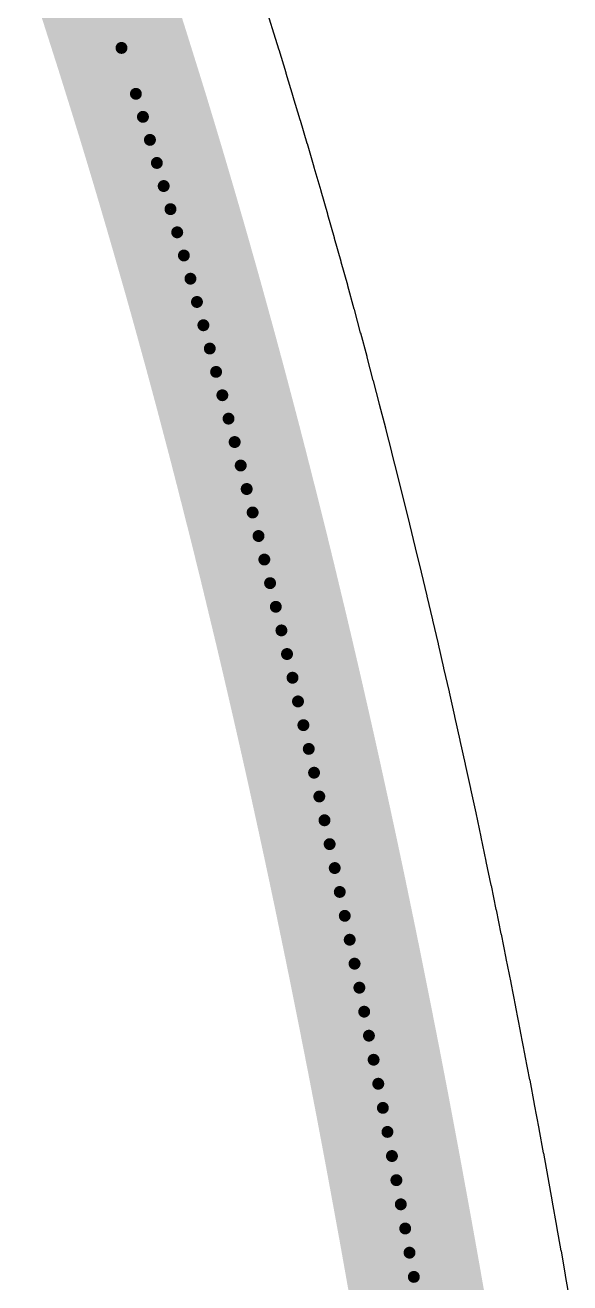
# Model space of a CAD drawing. Header units: millimetres. Extents: x -14 to 86, y -29 to 39.
# Drawn here: x 61.551 to 62.587, y -13.563 to -11.168 of the extents above; entities that cross this region are included whole.
import ezdxf

# ---------------------------------------------------------------- set-up
doc = ezdxf.new("R2010")
doc.units = ezdxf.units.MM
for name, color, linetype in [('BottomLayer', 5, 'Continuous'), ('KeepOutLayer', 6, 'Continuous'), ('Mechanical1', 6, 'Continuous'), ('TopLayer', 1, 'Continuous')]:
    doc.layers.add(name, color=color, linetype=linetype)

msp = doc.modelspace()

# ---------------------------------------------------------------- linework, layer by layer
at = {"layer": 'BottomLayer'}
for p, q in [((62.0331, -11.2143), (62.0058, -11.1269)), ((62.0332, -11.215), (62.0331, -11.2143)), ((62.0336, -11.2156), (62.0332, -11.215)), ((62.047, -11.2594), (62.0336, -11.2156)), ((62.0471, -11.2599), (62.047, -11.2594)), ((62.0473, -11.2603), (62.0471, -11.2599)), ((62.0606, -11.3041), (62.0473, -11.2603)), ((62.0606, -11.3046), (62.0606, -11.3041)), ((62.0608, -11.305), (62.0606, -11.3046)), ((62.074, -11.3489), (62.0608, -11.305)), ((62.0741, -11.3494), (62.074, -11.3489)), ((62.0743, -11.3498), (62.0741, -11.3494)), ((62.0873, -11.3937), (62.0743, -11.3498)), ((62.0874, -11.3942), (62.0873, -11.3937)), ((62.0876, -11.3946), (62.0874, -11.3942)), ((62.1005, -11.4387), (62.0876, -11.3946)), ((62.1005, -11.4391), (62.1005, -11.4387)), ((62.1007, -11.4395), (62.1005, -11.4391)), ((62.1135, -11.4836), (62.1007, -11.4395)), ((62.1135, -11.484), (62.1135, -11.4836)), ((62.1138, -11.4844), (62.1135, -11.484)), ((62.1264, -11.5286), (62.1138, -11.4844)), ((62.1264, -11.529), (62.1264, -11.5286)), ((62.1266, -11.5294), (62.1264, -11.529)), ((62.1392, -11.5736), (62.1266, -11.5294)), ((62.1392, -11.5741), (62.1392, -11.5736)), ((62.1394, -11.5744), (62.1392, -11.5741)), ((62.1518, -11.6187), (62.1394, -11.5744)), ((62.1518, -11.6191), (62.1518, -11.6187)), ((62.152, -11.6195), (62.1518, -11.6191)), ((62.1643, -11.6638), (62.152, -11.6195)), ((62.1643, -11.6643), (62.1643, -11.6638)), ((62.1645, -11.6646), (62.1643, -11.6643)), ((62.1766, -11.709), (62.1645, -11.6646)), ((62.1767, -11.7094), (62.1766, -11.709)), ((62.1769, -11.7098), (62.1767, -11.7094)), ((62.1889, -11.7543), (62.1769, -11.7098)), ((62.1889, -11.7547), (62.1889, -11.7543)), ((62.1891, -11.755), (62.1889, -11.7547)), ((62.201, -11.7995), (62.1891, -11.755)), ((62.201, -11.7999), (62.201, -11.7995)), ((62.2012, -11.8003), (62.201, -11.7999)), ((62.213, -11.8449), (62.2012, -11.8003)), ((62.213, -11.8453), (62.213, -11.8449)), ((62.2132, -11.8456), (62.213, -11.8453)), ((62.2248, -11.8902), (62.2132, -11.8456)), ((62.2248, -11.8906), (62.2248, -11.8902)), ((62.225, -11.891), (62.2248, -11.8906)), ((62.2365, -11.9356), (62.225, -11.891)), ((62.2366, -11.936), (62.2365, -11.9356)), ((62.2367, -11.9364), (62.2366, -11.936)), ((62.2481, -11.9811), (62.2367, -11.9364)), ((62.2482, -11.9815), (62.2481, -11.9811)), ((62.2483, -11.9818), (62.2482, -11.9815)), ((62.2596, -12.0266), (62.2483, -11.9818)), ((62.2596, -12.027), (62.2596, -12.0266)), ((62.2598, -12.0273), (62.2596, -12.027)), ((62.271, -12.0721), (62.2598, -12.0273)), ((62.271, -12.0725), (62.271, -12.0721)), ((62.2712, -12.0729), (62.271, -12.0725)), ((62.2822, -12.1177), (62.2712, -12.0729)), ((62.2823, -12.1181), (62.2822, -12.1177)), ((62.2824, -12.1184), (62.2823, -12.1181)), ((62.2934, -12.1633), (62.2824, -12.1184)), ((62.2934, -12.1637), (62.2934, -12.1633)), ((62.2935, -12.164), (62.2934, -12.1637)), ((62.3044, -12.209), (62.2935, -12.164)), ((62.3044, -12.2094), (62.3044, -12.209)), ((62.3046, -12.2097), (62.3044, -12.2094)), ((62.3153, -12.2547), (62.3046, -12.2097)), ((62.3153, -12.2551), (62.3153, -12.2547)), ((62.3154, -12.2554), (62.3153, -12.2551)), ((62.3261, -12.3004), (62.3154, -12.2554)), ((62.3261, -12.3008), (62.3261, -12.3004)), ((62.3262, -12.3011), (62.3261, -12.3008)), ((62.3367, -12.3462), (62.3262, -12.3011)), ((62.3367, -12.3466), (62.3367, -12.3462)), ((62.3369, -12.3469), (62.3367, -12.3466)), ((62.3473, -12.392), (62.3369, -12.3469)), ((62.3473, -12.3924), (62.3473, -12.392)), ((62.3474, -12.3927), (62.3473, -12.3924)), ((62.3577, -12.4379), (62.3474, -12.3927)), ((62.3577, -12.4383), (62.3577, -12.4379)), ((62.3579, -12.4386), (62.3577, -12.4383)), ((62.3681, -12.4838), (62.3579, -12.4386)), ((62.3681, -12.4841), (62.3681, -12.4838)), ((62.3682, -12.4845), (62.3681, -12.4841)), ((62.3783, -12.5297), (62.3682, -12.4845)), ((62.3783, -12.5301), (62.3783, -12.5297)), ((62.3785, -12.5304), (62.3783, -12.5301)), ((62.3884, -12.5757), (62.3785, -12.5304)), ((62.3884, -12.576), (62.3884, -12.5757)), ((62.3886, -12.5763), (62.3884, -12.576)), ((62.3985, -12.6217), (62.3886, -12.5763)), ((62.3985, -12.622), (62.3985, -12.6217)), ((62.3986, -12.6224), (62.3985, -12.622)), ((62.4084, -12.6678), (62.3986, -12.6224)), ((62.4084, -12.6681), (62.4084, -12.6678)), ((62.4085, -12.6684), (62.4084, -12.6681)), ((62.4182, -12.7138), (62.4085, -12.6684)), ((62.4182, -12.7142), (62.4182, -12.7138)), ((62.4183, -12.7145), (62.4182, -12.7142)), ((62.4279, -12.7599), (62.4183, -12.7145)), ((62.4279, -12.7603), (62.4279, -12.7599)), ((62.428, -12.7606), (62.4279, -12.7603)), ((62.4375, -12.8061), (62.428, -12.7606)), ((62.4375, -12.8064), (62.4375, -12.8061)), ((62.4376, -12.8067), (62.4375, -12.8064)), ((62.447, -12.8522), (62.4376, -12.8067)), ((62.447, -12.8526), (62.447, -12.8522)), ((62.4472, -12.8529), (62.447, -12.8526)), ((62.4565, -12.8985), (62.4472, -12.8529)), ((62.4565, -12.8988), (62.4565, -12.8985)), ((62.4566, -12.8991), (62.4565, -12.8988)), ((62.4658, -12.9447), (62.4566, -12.8991)), ((62.4658, -12.945), (62.4658, -12.9447)), ((62.4659, -12.9453), (62.4658, -12.945)), ((62.475, -12.991), (62.4659, -12.9453)), ((62.475, -12.9913), (62.475, -12.991)), ((62.4751, -12.9916), (62.475, -12.9913)), ((62.4841, -13.0373), (62.4751, -12.9916)), ((62.4841, -13.0376), (62.4841, -13.0373)), ((62.4842, -13.0378), (62.4841, -13.0376)), ((62.4932, -13.0836), (62.4842, -13.0378)), ((62.4932, -13.0839), (62.4932, -13.0836)), ((62.4933, -13.0842), (62.4932, -13.0839)), ((62.5021, -13.13), (62.4933, -13.0842)), ((62.5021, -13.1302), (62.5021, -13.13)), ((62.5022, -13.1305), (62.5021, -13.1302)), ((62.511, -13.1763), (62.5022, -13.1305)), ((62.511, -13.1766), (62.511, -13.1763)), ((62.5111, -13.1769), (62.511, -13.1766)), ((62.5198, -13.2228), (62.5111, -13.1769)), ((62.5198, -13.223), (62.5198, -13.2228)), ((62.5199, -13.2233), (62.5198, -13.223)), ((62.5284, -13.2692), (62.5199, -13.2233)), ((62.5284, -13.2695), (62.5284, -13.2692)), ((62.5285, -13.2697), (62.5284, -13.2695)), ((62.537, -13.3157), (62.5285, -13.2697)), ((62.537, -13.3159), (62.537, -13.3157)), ((62.5371, -13.3162), (62.537, -13.3159)), ((62.5455, -13.3622), (62.5371, -13.3162)), ((62.5455, -13.3624), (62.5455, -13.3622)), ((62.5456, -13.3627), (62.5455, -13.3624)), ((62.554, -13.4087), (62.5456, -13.3627)), ((62.554, -13.409), (62.554, -13.4087)), ((62.5541, -13.4092), (62.554, -13.409)), ((62.5623, -13.4552), (62.5541, -13.4092)), ((62.5623, -13.4555), (62.5623, -13.4552)), ((62.5624, -13.4557), (62.5623, -13.4555)), ((62.5706, -13.5018), (62.5624, -13.4557)), ((62.5706, -13.5021), (62.5706, -13.5018)), ((62.5707, -13.5023), (62.5706, -13.5021)), ((62.5788, -13.5484), (62.5707, -13.5023)), ((62.5788, -13.5487), (62.5788, -13.5484)), ((62.5788, -13.5489), (62.5788, -13.5487)), ((62.5869, -13.595), (62.5788, -13.5489))]:
    msp.add_line(p, q, dxfattribs=at)
at = {"layer": 'KeepOutLayer', "const_width": 0.254}
for points in [[(61.6776, -11.0377), (61.7061, -11.1247)], [(61.7061, -11.1247), (61.7339, -11.2118)], [(61.7339, -11.2118), (61.7612, -11.2992)], [(61.7612, -11.2992), (61.7747, -11.343)], [(61.7747, -11.343), (61.788, -11.3869)], [(61.788, -11.3869), (61.8012, -11.4308)], [(61.8012, -11.4308), (61.8142, -11.4748)], [(61.8142, -11.4748), (61.8271, -11.5188)], [(61.8271, -11.5188), (61.8399, -11.5629)], [(61.8399, -11.5629), (61.8525, -11.607)], [(61.8525, -11.607), (61.8651, -11.6512)], [(61.8651, -11.6512), (61.8775, -11.6955)], [(61.8775, -11.6955), (61.8897, -11.7398)], [(61.8897, -11.7398), (61.9019, -11.7842)], [(61.9019, -11.7842), (61.9139, -11.8286)], [(61.9139, -11.8286), (61.9258, -11.8731)], [(61.9258, -11.8731), (61.9375, -11.9176)], [(61.9375, -11.9176), (61.9492, -11.9622)], [(61.9492, -11.9622), (61.9607, -12.0069)], [(61.9607, -12.0069), (61.9721, -12.0516)], [(61.9721, -12.0516), (61.9834, -12.0963)], [(61.9834, -12.0963), (61.9946, -12.1411)], [(61.9946, -12.1411), (62.0057, -12.1859)], [(62.0057, -12.1859), (62.0166, -12.2308)], [(62.0166, -12.2308), (62.0274, -12.2758)], [(62.0274, -12.2758), (62.0382, -12.3208)], [(62.0382, -12.3208), (62.0488, -12.3658)], [(62.0488, -12.3658), (62.0593, -12.4109)], [(62.0593, -12.4109), (62.0697, -12.456)], [(62.0697, -12.456), (62.08, -12.5012)], [(62.08, -12.5012), (62.0902, -12.5464)], [(62.0902, -12.5464), (62.1003, -12.5917)], [(62.1003, -12.5917), (62.1102, -12.637)], [(62.1102, -12.637), (62.1201, -12.6823)], [(62.1201, -12.6823), (62.1299, -12.7277)], [(62.1299, -12.7277), (62.1396, -12.7732)], [(62.1396, -12.7732), (62.1492, -12.8187)], [(62.1492, -12.8187), (62.1586, -12.8642)], [(62.1586, -12.8642), (62.168, -12.9097)], [(62.168, -12.9097), (62.1773, -12.9553)], [(62.1773, -12.9553), (62.1865, -13.001)], [(62.1865, -13.001), (62.1956, -13.0467)], [(62.1956, -13.0467), (62.2046, -13.0924)], [(62.2046, -13.0924), (62.2136, -13.1382)], [(62.2136, -13.1382), (62.2224, -13.1839)], [(62.2224, -13.1839), (62.2312, -13.2298)], [(62.2312, -13.2298), (62.2398, -13.2756)], [(62.2398, -13.2756), (62.2484, -13.3215)], [(62.2484, -13.3215), (62.2569, -13.3675)], [(62.2569, -13.3675), (62.2653, -13.4135)], [(62.2653, -13.4135), (62.2737, -13.4595)], [(62.2737, -13.4595), (62.2819, -13.5055)], [(62.2819, -13.5055), (62.2901, -13.5516)], [(62.2901, -13.5516), (62.2982, -13.5977)], [(62.2982, -13.5977), (62.3062, -13.6438)], [(62.3062, -13.6438), (62.3141, -13.69)]]:
    msp.add_lwpolyline(points, dxfattribs=at)
at = {"layer": 'KeepOutLayer', "const_width": 0.127}
for points in [[(61.6426, -11.1247, 1), (61.7696, -11.1247, 1)], [(61.6426, -11.1247, 1), (61.7696, -11.1247, 1)], [(61.6704, -11.2118, 1), (61.7974, -11.2118, 1)], [(61.6704, -11.2118, 1), (61.7974, -11.2118, 1)], [(61.6977, -11.2992, 1), (61.8247, -11.2992, 1)], [(61.6977, -11.2992, 1), (61.8247, -11.2992, 1)], [(61.7112, -11.343, 1), (61.8382, -11.343, 1)], [(61.7112, -11.343, 1), (61.8382, -11.343, 1)], [(61.7245, -11.3869, 1), (61.8515, -11.3869, 1)], [(61.7245, -11.3869, 1), (61.8515, -11.3869, 1)], [(61.7377, -11.4308, 1), (61.8647, -11.4308, 1)], [(61.7377, -11.4308, 1), (61.8647, -11.4308, 1)], [(61.7507, -11.4748, 1), (61.8777, -11.4748, 1)], [(61.7507, -11.4748, 1), (61.8777, -11.4748, 1)], [(61.7636, -11.5188, 1), (61.8906, -11.5188, 1)], [(61.7636, -11.5188, 1), (61.8906, -11.5188, 1)], [(61.7764, -11.5629, 1), (61.9034, -11.5629, 1)], [(61.7764, -11.5629, 1), (61.9034, -11.5629, 1)], [(61.789, -11.607, 1), (61.916, -11.607, 1)], [(61.789, -11.607, 1), (61.916, -11.607, 1)], [(61.8016, -11.6512, 1), (61.9286, -11.6512, 1)], [(61.8016, -11.6512, 1), (61.9286, -11.6512, 1)], [(61.814, -11.6955, 1), (61.941, -11.6955, 1)], [(61.814, -11.6955, 1), (61.941, -11.6955, 1)], [(61.8262, -11.7398, 1), (61.9532, -11.7398, 1)], [(61.8262, -11.7398, 1), (61.9532, -11.7398, 1)], [(61.8384, -11.7842, 1), (61.9654, -11.7842, 1)], [(61.8384, -11.7842, 1), (61.9654, -11.7842, 1)], [(61.8504, -11.8286, 1), (61.9774, -11.8286, 1)], [(61.8504, -11.8286, 1), (61.9774, -11.8286, 1)], [(61.8623, -11.8731, 1), (61.9893, -11.8731, 1)], [(61.8623, -11.8731, 1), (61.9893, -11.8731, 1)], [(61.874, -11.9176, 1), (62.001, -11.9176, 1)], [(61.874, -11.9176, 1), (62.001, -11.9176, 1)], [(61.8857, -11.9622, 1), (62.0127, -11.9622, 1)], [(61.8857, -11.9622, 1), (62.0127, -11.9622, 1)], [(61.8972, -12.0069, 1), (62.0242, -12.0069, 1)], [(61.8972, -12.0069, 1), (62.0242, -12.0069, 1)], [(61.9086, -12.0516, 1), (62.0356, -12.0516, 1)], [(61.9086, -12.0516, 1), (62.0356, -12.0516, 1)], [(61.9199, -12.0963, 1), (62.0469, -12.0963, 1)], [(61.9199, -12.0963, 1), (62.0469, -12.0963, 1)], [(61.9311, -12.1411, 1), (62.0581, -12.1411, 1)], [(61.9311, -12.1411, 1), (62.0581, -12.1411, 1)], [(61.9422, -12.1859, 1), (62.0692, -12.1859, 1)], [(61.9422, -12.1859, 1), (62.0692, -12.1859, 1)], [(61.9531, -12.2308, 1), (62.0801, -12.2308, 1)], [(61.9531, -12.2308, 1), (62.0801, -12.2308, 1)], [(61.9639, -12.2758, 1), (62.0909, -12.2758, 1)], [(61.9639, -12.2758, 1), (62.0909, -12.2758, 1)], [(61.9747, -12.3208, 1), (62.1017, -12.3208, 1)], [(61.9747, -12.3208, 1), (62.1017, -12.3208, 1)], [(61.9853, -12.3658, 1), (62.1123, -12.3658, 1)], [(61.9853, -12.3658, 1), (62.1123, -12.3658, 1)], [(61.9958, -12.4109, 1), (62.1228, -12.4109, 1)], [(61.9958, -12.4109, 1), (62.1228, -12.4109, 1)], [(62.0062, -12.456, 1), (62.1332, -12.456, 1)], [(62.0062, -12.456, 1), (62.1332, -12.456, 1)], [(62.0165, -12.5012, 1), (62.1435, -12.5012, 1)], [(62.0165, -12.5012, 1), (62.1435, -12.5012, 1)], [(62.0267, -12.5464, 1), (62.1537, -12.5464, 1)], [(62.0267, -12.5464, 1), (62.1537, -12.5464, 1)], [(62.0368, -12.5917, 1), (62.1638, -12.5917, 1)], [(62.0368, -12.5917, 1), (62.1638, -12.5917, 1)], [(62.0467, -12.637, 1), (62.1737, -12.637, 1)], [(62.0467, -12.637, 1), (62.1737, -12.637, 1)], [(62.0566, -12.6823, 1), (62.1836, -12.6823, 1)], [(62.0566, -12.6823, 1), (62.1836, -12.6823, 1)], [(62.0664, -12.7277, 1), (62.1934, -12.7277, 1)], [(62.0664, -12.7277, 1), (62.1934, -12.7277, 1)], [(62.0761, -12.7732, 1), (62.2031, -12.7732, 1)], [(62.0761, -12.7732, 1), (62.2031, -12.7732, 1)], [(62.0857, -12.8187, 1), (62.2127, -12.8187, 1)], [(62.0857, -12.8187, 1), (62.2127, -12.8187, 1)], [(62.0951, -12.8642, 1), (62.2221, -12.8642, 1)], [(62.0951, -12.8642, 1), (62.2221, -12.8642, 1)], [(62.1045, -12.9097, 1), (62.2315, -12.9097, 1)], [(62.1045, -12.9097, 1), (62.2315, -12.9097, 1)], [(62.1138, -12.9553, 1), (62.2408, -12.9553, 1)], [(62.1138, -12.9553, 1), (62.2408, -12.9553, 1)], [(62.123, -13.001, 1), (62.25, -13.001, 1)], [(62.123, -13.001, 1), (62.25, -13.001, 1)], [(62.1321, -13.0467, 1), (62.2591, -13.0467, 1)], [(62.1321, -13.0467, 1), (62.2591, -13.0467, 1)], [(62.1411, -13.0924, 1), (62.2681, -13.0924, 1)], [(62.1411, -13.0924, 1), (62.2681, -13.0924, 1)], [(62.1501, -13.1382, 1), (62.2771, -13.1382, 1)], [(62.1501, -13.1382, 1), (62.2771, -13.1382, 1)], [(62.1589, -13.1839, 1), (62.2859, -13.1839, 1)], [(62.1589, -13.1839, 1), (62.2859, -13.1839, 1)], [(62.1677, -13.2298, 1), (62.2947, -13.2298, 1)], [(62.1677, -13.2298, 1), (62.2947, -13.2298, 1)], [(62.1763, -13.2756, 1), (62.3033, -13.2756, 1)], [(62.1763, -13.2756, 1), (62.3033, -13.2756, 1)], [(62.1849, -13.3215, 1), (62.3119, -13.3215, 1)], [(62.1849, -13.3215, 1), (62.3119, -13.3215, 1)], [(62.1934, -13.3675, 1), (62.3204, -13.3675, 1)], [(62.1934, -13.3675, 1), (62.3204, -13.3675, 1)], [(62.2018, -13.4135, 1), (62.3288, -13.4135, 1)], [(62.2018, -13.4135, 1), (62.3288, -13.4135, 1)], [(62.2102, -13.4595, 1), (62.3372, -13.4595, 1)], [(62.2102, -13.4595, 1), (62.3372, -13.4595, 1)], [(62.2184, -13.5055, 1), (62.3454, -13.5055, 1)], [(62.2184, -13.5055, 1), (62.3454, -13.5055, 1)], [(62.2266, -13.5516, 1), (62.3536, -13.5516, 1)], [(62.2266, -13.5516, 1), (62.3536, -13.5516, 1)], [(62.2347, -13.5977, 1), (62.3617, -13.5977, 1)], [(62.2347, -13.5977, 1), (62.3617, -13.5977, 1)], [(62.2427, -13.6438, 1), (62.3697, -13.6438, 1)], [(62.2427, -13.6438, 1), (62.3697, -13.6438, 1)]]:
    msp.add_lwpolyline(points, format="xyb", close=True, dxfattribs=at)
at = {"layer": 'Mechanical1', "const_width": 0.0227}
for points in [[(61.7061, -11.1247), (61.7339, -11.2118)], [(61.7339, -11.2118), (61.7612, -11.2992)], [(61.7612, -11.2992), (61.7747, -11.343)], [(61.7747, -11.343), (61.788, -11.3869)], [(61.788, -11.3869), (61.8012, -11.4308)], [(61.8012, -11.4308), (61.8142, -11.4748)], [(61.8142, -11.4748), (61.8271, -11.5188)], [(61.8271, -11.5188), (61.8399, -11.5629)], [(61.8399, -11.5629), (61.8525, -11.607)], [(61.8525, -11.607), (61.8651, -11.6512)], [(61.8651, -11.6512), (61.8775, -11.6955)], [(61.8775, -11.6955), (61.8897, -11.7398)], [(61.8897, -11.7398), (61.9019, -11.7842)], [(61.9019, -11.7842), (61.9139, -11.8286)], [(61.9139, -11.8286), (61.9258, -11.8731)], [(61.9258, -11.8731), (61.9375, -11.9176)], [(61.9375, -11.9176), (61.9492, -11.9622)], [(61.9492, -11.9622), (61.9607, -12.0069)], [(61.9607, -12.0069), (61.9721, -12.0516)], [(61.9721, -12.0516), (61.9834, -12.0963)], [(61.9834, -12.0963), (61.9946, -12.1411)], [(61.9946, -12.1411), (62.0057, -12.1859)], [(62.0057, -12.1859), (62.0166, -12.2308)], [(62.0166, -12.2308), (62.0274, -12.2758)], [(62.0274, -12.2758), (62.0382, -12.3208)], [(62.0382, -12.3208), (62.0488, -12.3658)], [(62.0488, -12.3658), (62.0593, -12.4109)], [(62.0593, -12.4109), (62.0697, -12.456)], [(62.0697, -12.456), (62.08, -12.5012)], [(62.08, -12.5012), (62.0902, -12.5464)], [(62.0902, -12.5464), (62.1003, -12.5917)], [(62.1003, -12.5917), (62.1102, -12.637)], [(62.1102, -12.637), (62.1201, -12.6823)], [(62.1201, -12.6823), (62.1299, -12.7277)], [(62.1299, -12.7277), (62.1396, -12.7732)], [(62.1396, -12.7732), (62.1492, -12.8187)], [(62.1492, -12.8187), (62.1586, -12.8642)], [(62.1586, -12.8642), (62.168, -12.9097)], [(62.168, -12.9097), (62.1773, -12.9553)], [(62.1773, -12.9553), (62.1865, -13.001)], [(62.1865, -13.001), (62.1956, -13.0467)], [(62.1956, -13.0467), (62.2046, -13.0924)], [(62.2046, -13.0924), (62.2136, -13.1382)], [(62.2136, -13.1382), (62.2224, -13.1839)], [(62.2224, -13.1839), (62.2312, -13.2298)], [(62.2312, -13.2298), (62.2398, -13.2756)], [(62.2398, -13.2756), (62.2484, -13.3215)], [(62.2484, -13.3215), (62.2569, -13.3675)], [(62.2569, -13.3675), (62.2653, -13.4135)], [(62.2653, -13.4135), (62.2737, -13.4595)], [(62.2737, -13.4595), (62.2819, -13.5055)], [(62.2819, -13.5055), (62.2901, -13.5516)], [(62.2901, -13.5516), (62.2982, -13.5977)]]:
    msp.add_lwpolyline(points, dxfattribs=at)
at = {"layer": 'Mechanical1', "const_width": 0.0113}
for points in [[(61.7282, -11.2118, 1), (61.7396, -11.2118, 1)], [(61.7282, -11.2118, 1), (61.7396, -11.2118, 1)], [(61.7556, -11.2992, 1), (61.7669, -11.2992, 1)], [(61.7556, -11.2992, 1), (61.7669, -11.2992, 1)], [(61.769, -11.343, 1), (61.7804, -11.343, 1)], [(61.769, -11.343, 1), (61.7804, -11.343, 1)], [(61.7823, -11.3869, 1), (61.7937, -11.3869, 1)], [(61.7823, -11.3869, 1), (61.7937, -11.3869, 1)], [(61.7955, -11.4308, 1), (61.8068, -11.4308, 1)], [(61.7955, -11.4308, 1), (61.8068, -11.4308, 1)], [(61.8085, -11.4748, 1), (61.8199, -11.4748, 1)], [(61.8085, -11.4748, 1), (61.8199, -11.4748, 1)], [(61.8214, -11.5188, 1), (61.8328, -11.5188, 1)], [(61.8214, -11.5188, 1), (61.8328, -11.5188, 1)], [(61.8342, -11.5629, 1), (61.8456, -11.5629, 1)], [(61.8342, -11.5629, 1), (61.8456, -11.5629, 1)], [(61.8469, -11.607, 1), (61.8582, -11.607, 1)], [(61.8469, -11.607, 1), (61.8582, -11.607, 1)], [(61.8594, -11.6512, 1), (61.8707, -11.6512, 1)], [(61.8594, -11.6512, 1), (61.8707, -11.6512, 1)], [(61.8718, -11.6955, 1), (61.8831, -11.6955, 1)], [(61.8718, -11.6955, 1), (61.8831, -11.6955, 1)], [(61.884, -11.7398, 1), (61.8954, -11.7398, 1)], [(61.884, -11.7398, 1), (61.8954, -11.7398, 1)], [(61.8962, -11.7842, 1), (61.9075, -11.7842, 1)], [(61.8962, -11.7842, 1), (61.9075, -11.7842, 1)], [(61.9082, -11.8286, 1), (61.9195, -11.8286, 1)], [(61.9082, -11.8286, 1), (61.9195, -11.8286, 1)], [(61.9201, -11.8731, 1), (61.9314, -11.8731, 1)], [(61.9201, -11.8731, 1), (61.9314, -11.8731, 1)], [(61.9319, -11.9176, 1), (61.9432, -11.9176, 1)], [(61.9319, -11.9176, 1), (61.9432, -11.9176, 1)], [(61.9435, -11.9622, 1), (61.9549, -11.9622, 1)], [(61.9435, -11.9622, 1), (61.9549, -11.9622, 1)], [(61.955, -12.0069, 1), (61.9664, -12.0069, 1)], [(61.955, -12.0069, 1), (61.9664, -12.0069, 1)], [(61.9664, -12.0516, 1), (61.9778, -12.0516, 1)], [(61.9664, -12.0516, 1), (61.9778, -12.0516, 1)], [(61.9777, -12.0963, 1), (61.9891, -12.0963, 1)], [(61.9777, -12.0963, 1), (61.9891, -12.0963, 1)], [(61.9889, -12.1411, 1), (62.0003, -12.1411, 1)], [(61.9889, -12.1411, 1), (62.0003, -12.1411, 1)], [(62, -12.1859, 1), (62.0113, -12.1859, 1)], [(62, -12.1859, 1), (62.0113, -12.1859, 1)], [(62.0109, -12.2308, 1), (62.0223, -12.2308, 1)], [(62.0109, -12.2308, 1), (62.0223, -12.2308, 1)], [(62.0218, -12.2758, 1), (62.0331, -12.2758, 1)], [(62.0218, -12.2758, 1), (62.0331, -12.2758, 1)], [(62.0325, -12.3208, 1), (62.0438, -12.3208, 1)], [(62.0325, -12.3208, 1), (62.0438, -12.3208, 1)], [(62.0431, -12.3658, 1), (62.0545, -12.3658, 1)], [(62.0431, -12.3658, 1), (62.0545, -12.3658, 1)], [(62.0536, -12.4109, 1), (62.065, -12.4109, 1)], [(62.0536, -12.4109, 1), (62.065, -12.4109, 1)], [(62.064, -12.456, 1), (62.0754, -12.456, 1)], [(62.064, -12.456, 1), (62.0754, -12.456, 1)], [(62.0743, -12.5012, 1), (62.0857, -12.5012, 1)], [(62.0743, -12.5012, 1), (62.0857, -12.5012, 1)], [(62.0845, -12.5464, 1), (62.0958, -12.5464, 1)], [(62.0845, -12.5464, 1), (62.0958, -12.5464, 1)], [(62.0946, -12.5917, 1), (62.1059, -12.5917, 1)], [(62.0946, -12.5917, 1), (62.1059, -12.5917, 1)], [(62.1046, -12.637, 1), (62.1159, -12.637, 1)], [(62.1046, -12.637, 1), (62.1159, -12.637, 1)], [(62.1144, -12.6823, 1), (62.1258, -12.6823, 1)], [(62.1144, -12.6823, 1), (62.1258, -12.6823, 1)], [(62.1242, -12.7277, 1), (62.1356, -12.7277, 1)], [(62.1242, -12.7277, 1), (62.1356, -12.7277, 1)], [(62.1339, -12.7732, 1), (62.1452, -12.7732, 1)], [(62.1339, -12.7732, 1), (62.1452, -12.7732, 1)], [(62.1435, -12.8187, 1), (62.1548, -12.8187, 1)], [(62.1435, -12.8187, 1), (62.1548, -12.8187, 1)], [(62.153, -12.8642, 1), (62.1643, -12.8642, 1)], [(62.153, -12.8642, 1), (62.1643, -12.8642, 1)], [(62.1624, -12.9097, 1), (62.1737, -12.9097, 1)], [(62.1624, -12.9097, 1), (62.1737, -12.9097, 1)], [(62.1716, -12.9553, 1), (62.183, -12.9553, 1)], [(62.1716, -12.9553, 1), (62.183, -12.9553, 1)], [(62.1808, -13.001, 1), (62.1922, -13.001, 1)], [(62.1808, -13.001, 1), (62.1922, -13.001, 1)], [(62.19, -13.0467, 1), (62.2013, -13.0467, 1)], [(62.19, -13.0467, 1), (62.2013, -13.0467, 1)], [(62.199, -13.0924, 1), (62.2103, -13.0924, 1)], [(62.199, -13.0924, 1), (62.2103, -13.0924, 1)], [(62.2079, -13.1382, 1), (62.2192, -13.1382, 1)], [(62.2079, -13.1382, 1), (62.2192, -13.1382, 1)], [(62.2167, -13.1839, 1), (62.2281, -13.1839, 1)], [(62.2167, -13.1839, 1), (62.2281, -13.1839, 1)], [(62.2255, -13.2298, 1), (62.2368, -13.2298, 1)], [(62.2255, -13.2298, 1), (62.2368, -13.2298, 1)], [(62.2342, -13.2756, 1), (62.2455, -13.2756, 1)], [(62.2342, -13.2756, 1), (62.2455, -13.2756, 1)], [(62.2427, -13.3215, 1), (62.2541, -13.3215, 1)], [(62.2427, -13.3215, 1), (62.2541, -13.3215, 1)], [(62.2512, -13.3675, 1), (62.2626, -13.3675, 1)], [(62.2512, -13.3675, 1), (62.2626, -13.3675, 1)], [(62.2596, -13.4135, 1), (62.271, -13.4135, 1)], [(62.2596, -13.4135, 1), (62.271, -13.4135, 1)], [(62.268, -13.4595, 1), (62.2793, -13.4595, 1)], [(62.268, -13.4595, 1), (62.2793, -13.4595, 1)], [(62.2762, -13.5055, 1), (62.2876, -13.5055, 1)], [(62.2762, -13.5055, 1), (62.2876, -13.5055, 1)], [(62.2844, -13.5516, 1), (62.2958, -13.5516, 1)], [(62.2844, -13.5516, 1), (62.2958, -13.5516, 1)]]:
    msp.add_lwpolyline(points, format="xyb", close=True, dxfattribs=at)
at = {"layer": 'TopLayer'}
for p, q in [((62.0331, -11.2143), (62.0058, -11.1269)), ((62.0332, -11.215), (62.0331, -11.2143)), ((62.0336, -11.2156), (62.0332, -11.215)), ((62.047, -11.2594), (62.0336, -11.2156)), ((62.0471, -11.2599), (62.047, -11.2594)), ((62.0473, -11.2603), (62.0471, -11.2599)), ((62.0606, -11.3041), (62.0473, -11.2603)), ((62.0606, -11.3046), (62.0606, -11.3041)), ((62.0608, -11.305), (62.0606, -11.3046)), ((62.074, -11.3489), (62.0608, -11.305)), ((62.0741, -11.3494), (62.074, -11.3489)), ((62.0743, -11.3498), (62.0741, -11.3494)), ((62.0873, -11.3937), (62.0743, -11.3498)), ((62.0874, -11.3942), (62.0873, -11.3937)), ((62.0876, -11.3946), (62.0874, -11.3942)), ((62.1005, -11.4387), (62.0876, -11.3946)), ((62.1005, -11.4391), (62.1005, -11.4387)), ((62.1007, -11.4395), (62.1005, -11.4391)), ((62.1135, -11.4836), (62.1007, -11.4395)), ((62.1135, -11.484), (62.1135, -11.4836)), ((62.1138, -11.4844), (62.1135, -11.484)), ((62.1264, -11.5286), (62.1138, -11.4844)), ((62.1264, -11.529), (62.1264, -11.5286)), ((62.1266, -11.5294), (62.1264, -11.529)), ((62.1392, -11.5736), (62.1266, -11.5294)), ((62.1392, -11.5741), (62.1392, -11.5736)), ((62.1394, -11.5744), (62.1392, -11.5741)), ((62.1518, -11.6187), (62.1394, -11.5744)), ((62.1518, -11.6191), (62.1518, -11.6187)), ((62.152, -11.6195), (62.1518, -11.6191)), ((62.1643, -11.6638), (62.152, -11.6195)), ((62.1643, -11.6643), (62.1643, -11.6638)), ((62.1645, -11.6646), (62.1643, -11.6643)), ((62.1766, -11.709), (62.1645, -11.6646)), ((62.1767, -11.7094), (62.1766, -11.709)), ((62.1769, -11.7098), (62.1767, -11.7094)), ((62.1889, -11.7543), (62.1769, -11.7098)), ((62.1889, -11.7547), (62.1889, -11.7543)), ((62.1891, -11.755), (62.1889, -11.7547)), ((62.201, -11.7995), (62.1891, -11.755)), ((62.201, -11.7999), (62.201, -11.7995)), ((62.2012, -11.8003), (62.201, -11.7999)), ((62.213, -11.8449), (62.2012, -11.8003)), ((62.213, -11.8453), (62.213, -11.8449)), ((62.2132, -11.8456), (62.213, -11.8453)), ((62.2248, -11.8902), (62.2132, -11.8456)), ((62.2248, -11.8906), (62.2248, -11.8902)), ((62.225, -11.891), (62.2248, -11.8906)), ((62.2365, -11.9356), (62.225, -11.891)), ((62.2366, -11.936), (62.2365, -11.9356)), ((62.2367, -11.9364), (62.2366, -11.936)), ((62.2481, -11.9811), (62.2367, -11.9364)), ((62.2482, -11.9815), (62.2481, -11.9811)), ((62.2483, -11.9818), (62.2482, -11.9815)), ((62.2596, -12.0266), (62.2483, -11.9818)), ((62.2596, -12.027), (62.2596, -12.0266)), ((62.2598, -12.0273), (62.2596, -12.027)), ((62.271, -12.0721), (62.2598, -12.0273)), ((62.271, -12.0725), (62.271, -12.0721)), ((62.2712, -12.0729), (62.271, -12.0725)), ((62.2822, -12.1177), (62.2712, -12.0729)), ((62.2823, -12.1181), (62.2822, -12.1177)), ((62.2824, -12.1184), (62.2823, -12.1181)), ((62.2934, -12.1633), (62.2824, -12.1184)), ((62.2934, -12.1637), (62.2934, -12.1633)), ((62.2935, -12.164), (62.2934, -12.1637)), ((62.3044, -12.209), (62.2935, -12.164)), ((62.3044, -12.2094), (62.3044, -12.209)), ((62.3046, -12.2097), (62.3044, -12.2094)), ((62.3153, -12.2547), (62.3046, -12.2097)), ((62.3153, -12.2551), (62.3153, -12.2547)), ((62.3154, -12.2554), (62.3153, -12.2551)), ((62.3261, -12.3004), (62.3154, -12.2554)), ((62.3261, -12.3008), (62.3261, -12.3004)), ((62.3262, -12.3011), (62.3261, -12.3008)), ((62.3367, -12.3462), (62.3262, -12.3011)), ((62.3367, -12.3466), (62.3367, -12.3462)), ((62.3369, -12.3469), (62.3367, -12.3466)), ((62.3473, -12.392), (62.3369, -12.3469)), ((62.3473, -12.3924), (62.3473, -12.392)), ((62.3474, -12.3927), (62.3473, -12.3924)), ((62.3577, -12.4379), (62.3474, -12.3927)), ((62.3577, -12.4383), (62.3577, -12.4379)), ((62.3579, -12.4386), (62.3577, -12.4383)), ((62.3681, -12.4838), (62.3579, -12.4386)), ((62.3681, -12.4841), (62.3681, -12.4838)), ((62.3682, -12.4845), (62.3681, -12.4841)), ((62.3783, -12.5297), (62.3682, -12.4845)), ((62.3783, -12.5301), (62.3783, -12.5297)), ((62.3785, -12.5304), (62.3783, -12.5301)), ((62.3884, -12.5757), (62.3785, -12.5304)), ((62.3884, -12.576), (62.3884, -12.5757)), ((62.3886, -12.5763), (62.3884, -12.576)), ((62.3985, -12.6217), (62.3886, -12.5763)), ((62.3985, -12.622), (62.3985, -12.6217)), ((62.3986, -12.6224), (62.3985, -12.622)), ((62.4084, -12.6678), (62.3986, -12.6224)), ((62.4084, -12.6681), (62.4084, -12.6678)), ((62.4085, -12.6684), (62.4084, -12.6681)), ((62.4182, -12.7138), (62.4085, -12.6684)), ((62.4182, -12.7142), (62.4182, -12.7138)), ((62.4183, -12.7145), (62.4182, -12.7142)), ((62.4279, -12.7599), (62.4183, -12.7145)), ((62.4279, -12.7603), (62.4279, -12.7599)), ((62.428, -12.7606), (62.4279, -12.7603)), ((62.4375, -12.8061), (62.428, -12.7606)), ((62.4375, -12.8064), (62.4375, -12.8061)), ((62.4376, -12.8067), (62.4375, -12.8064)), ((62.447, -12.8522), (62.4376, -12.8067)), ((62.447, -12.8526), (62.447, -12.8522)), ((62.4472, -12.8529), (62.447, -12.8526)), ((62.4565, -12.8985), (62.4472, -12.8529)), ((62.4565, -12.8988), (62.4565, -12.8985)), ((62.4566, -12.8991), (62.4565, -12.8988)), ((62.4658, -12.9447), (62.4566, -12.8991)), ((62.4658, -12.945), (62.4658, -12.9447)), ((62.4659, -12.9453), (62.4658, -12.945)), ((62.475, -12.991), (62.4659, -12.9453)), ((62.475, -12.9913), (62.475, -12.991)), ((62.4751, -12.9916), (62.475, -12.9913)), ((62.4841, -13.0373), (62.4751, -12.9916)), ((62.4841, -13.0376), (62.4841, -13.0373)), ((62.4842, -13.0378), (62.4841, -13.0376)), ((62.4932, -13.0836), (62.4842, -13.0378)), ((62.4932, -13.0839), (62.4932, -13.0836)), ((62.4933, -13.0842), (62.4932, -13.0839)), ((62.5021, -13.13), (62.4933, -13.0842)), ((62.5021, -13.1302), (62.5021, -13.13)), ((62.5022, -13.1305), (62.5021, -13.1302)), ((62.511, -13.1763), (62.5022, -13.1305)), ((62.511, -13.1766), (62.511, -13.1763)), ((62.5111, -13.1769), (62.511, -13.1766)), ((62.5198, -13.2228), (62.5111, -13.1769)), ((62.5198, -13.223), (62.5198, -13.2228)), ((62.5199, -13.2233), (62.5198, -13.223)), ((62.5284, -13.2692), (62.5199, -13.2233)), ((62.5284, -13.2695), (62.5284, -13.2692)), ((62.5285, -13.2697), (62.5284, -13.2695)), ((62.537, -13.3157), (62.5285, -13.2697)), ((62.537, -13.3159), (62.537, -13.3157)), ((62.5371, -13.3162), (62.537, -13.3159)), ((62.5455, -13.3622), (62.5371, -13.3162)), ((62.5455, -13.3624), (62.5455, -13.3622)), ((62.5456, -13.3627), (62.5455, -13.3624)), ((62.554, -13.4087), (62.5456, -13.3627)), ((62.554, -13.409), (62.554, -13.4087)), ((62.5541, -13.4092), (62.554, -13.409)), ((62.5623, -13.4552), (62.5541, -13.4092)), ((62.5623, -13.4555), (62.5623, -13.4552)), ((62.5624, -13.4557), (62.5623, -13.4555)), ((62.5706, -13.5018), (62.5624, -13.4557)), ((62.5706, -13.5021), (62.5706, -13.5018)), ((62.5707, -13.5023), (62.5706, -13.5021)), ((62.5788, -13.5484), (62.5707, -13.5023)), ((62.5788, -13.5487), (62.5788, -13.5484)), ((62.5788, -13.5489), (62.5788, -13.5487)), ((62.5869, -13.595), (62.5788, -13.5489))]:
    msp.add_line(p, q, dxfattribs=at)

doc.saveas('drawing.dxf')
